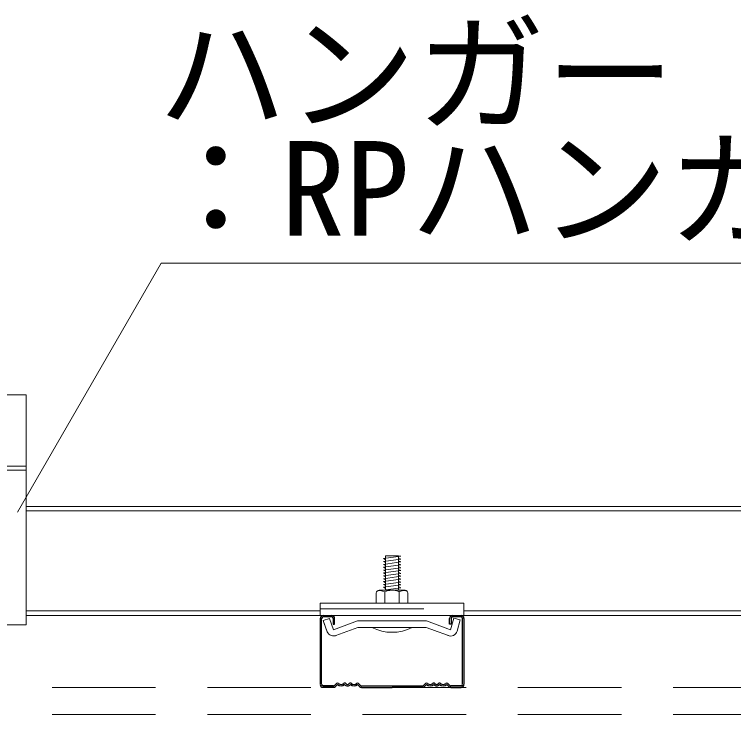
# Model space of a CAD drawing. Units: millimetres on the paper, enlarged 40 times, with parts at other scales. Extents: x -7800 to 7800, y -5578 to 5485.
# Drawn here: x 4501.3 to 4834.8, y 3426.6 to 3751.6 of the extents above; entities that cross this region are included whole.
import ezdxf
from ezdxf.enums import TextEntityAlignment as Align

# ---------------------------------------------------------------- set-up
doc = ezdxf.new("R2010")
doc.units = ezdxf.units.MM
doc.header["$LTSCALE"] = 40
doc.linetypes.add('DASHED1', pattern=[1.8, 1.2, -0.6])
for name, color, linetype, lineweight in [('4-1_吊り材', 7, 'Continuous', 18), ('4-2_野縁受け', 3, 'Continuous', 18), ('4-3_野縁', 2, 'Continuous', 25), ('4-6_文字', 7, 'Continuous', 18), ('4-A_クリップ', 7, 'Continuous', 18), ('4-B_ビス', 3, 'Continuous', 18), ('4-C_パネル', 7, 'DASHED1', 18)]:
    doc.layers.add(name, color=color, linetype=linetype, lineweight=lineweight)
doc.styles.add('ＭＳ ゴシック', font='')
doc.styles.get('ＭＳ ゴシック').set_extended_font_data('MS Gothic')

msp = doc.modelspace()

# ---------------------------------------------------------------- linework, layer by layer
at = {"layer": '4-1_吊り材'}
for p, q in [((4466.77, 3575.02), (4506.77, 3575.02)), ((4506.77, 3575.02), (4506.77, 3468.35)), ((4466.77, 3541.95), (4506.77, 3541.95)), ((4466.77, 3540.11), (4506.77, 3540.11))]:
    msp.add_line(p, q, dxfattribs=at)
msp.add_lwpolyline([(4506.77, 3468.35), (4466.77, 3468.35), (4466.77, 3575.02)], dxfattribs=at)
at = {"layer": '4-2_野縁受け'}
for p, q in [((4506.77, 3523.28), (5666.77, 3523.28)), ((5666.77, 3521.15), (4506.77, 3521.15)), ((4643.1, 3474.75), (4506.77, 3474.75)), ((4506.77, 3472.62), (4643.1, 3472.62)), ((5044.44, 3474.75), (4709.77, 3474.75)), ((4709.77, 3472.62), (5044.44, 3472.62))]:
    msp.add_line(p, q, dxfattribs=at)
at = {"layer": '4-3_野縁'}
for p, q in [((4644.44, 3472.62), (4648.44, 3472.62)), ((4704.44, 3472.62), (4708.44, 3472.62)), ((4643.1, 3471.28), (4643.1, 3440.68)), ((4643.77, 3440.68), (4643.77, 3471.28)), ((4648.44, 3471.95), (4644.44, 3471.95)), ((4649.1, 3471.28), (4649.1, 3468.62)), ((4649.77, 3468.62), (4649.77, 3471.28)), ((4703.1, 3468.62), (4703.1, 3471.28)), ((4703.77, 3471.28), (4703.77, 3468.62)), ((4708.44, 3471.95), (4704.44, 3471.95)), ((4709.1, 3440.68), (4709.1, 3471.28)), ((4709.77, 3471.28), (4709.77, 3440.68)), ((4649.1, 3468.62), (4649.77, 3468.62)), ((4703.77, 3468.62), (4703.1, 3468.62)), ((4649.23, 3439.95), (4644.44, 3439.95)), ((4644.44, 3439.95), (4649.23, 3439.95)), ((4649.23, 3439.28), (4644.44, 3439.28)), ((4649.23, 3439.28), (4644.44, 3439.28)), ((4650.64, 3441.09), (4649.7, 3440.15)), ((4649.7, 3440.15), (4650.64, 3441.09)), ((4651.11, 3440.62), (4650.17, 3439.67)), ((4651.11, 3440.62), (4650.17, 3439.67)), ((4660.44, 3440.62), (4661.39, 3439.67)), ((4660.92, 3441.09), (4661.86, 3440.15)), ((4662.31, 3439.28), (4676.43, 3439.28)), ((4662.33, 3439.95), (4690.56, 3439.95)), ((4690.54, 3439.28), (4676.43, 3439.28)), ((4691.97, 3441.09), (4691.03, 3440.15)), ((4692.45, 3440.62), (4691.5, 3439.67)), ((4701.78, 3440.62), (4702.72, 3439.67)), ((4701.78, 3440.62), (4702.72, 3439.67)), ((4702.25, 3441.09), (4703.19, 3440.15)), ((4703.19, 3440.15), (4702.25, 3441.09)), ((4703.66, 3439.95), (4708.45, 3439.95)), ((4708.44, 3439.95), (4703.66, 3439.95)), ((4703.66, 3439.28), (4708.45, 3439.28)), ((4703.66, 3439.28), (4708.45, 3439.28))]:
    msp.add_line(p, q, dxfattribs=at)
for centre, radius, start, end in [((4644.44, 3471.28), 1.33, 90.003, 180.003), ((4648.44, 3471.28), 1.33, 0.003, 90.003), ((4704.44, 3471.28), 1.33, 89.997, 179.997), ((4708.44, 3471.28), 1.33, 359.997, 89.997), ((4644.44, 3471.28), 0.667, 90, 180), ((4648.44, 3471.28), 0.667, 0.007, 90), ((4704.44, 3471.28), 0.667, 90, 180), ((4708.44, 3471.28), 0.667, 0, 90), ((4644.43, 3440.62), 1.33, 177.476, 270), ((4644.43, 3440.62), 1.33, 177.476, 270), ((4644.44, 3440.62), 0.667, 180, 270), ((4649.23, 3440.62), 0.667, 270, 315), ((4649.23, 3440.62), 0.667, 270, 315), ((4649.23, 3440.62), 1.33, 270, 315), ((4649.23, 3440.62), 1.33, 270, 315), ((4651.11, 3440.62), 0.667, 46.3972, 135), ((4652.78, 3442.37), 2.42, 226.3972, 313.6028), ((4652.78, 3442.37), 1.75, 226.3972, 313.6028), ((4654.44, 3440.62), 0.667, 36.8699, 133.6028), ((4655.78, 3441.62), 1.67, 216.8699, 323.1301), ((4655.78, 3441.62), 1, 216.8699, 323.1301), ((4657.11, 3440.62), 0.667, 46.3972, 143.1301), ((4657.11, 3440.62), 0.667, 36.8699, 143.1301), ((4658.78, 3442.37), 2.42, 226.3972, 313.6028), ((4658.78, 3442.37), 1.75, 226.3972, 313.6028), ((4660.44, 3440.62), 0.667, 45, 133.6028), ((4662.33, 3440.62), 1.33, 225, 270), ((4662.33, 3440.62), 0.667, 225, 270), ((4690.56, 3440.62), 0.667, 270, 315), ((4690.56, 3440.62), 1.33, 270, 315), ((4692.45, 3440.62), 0.667, 46.3972, 135), ((4694.11, 3442.37), 2.42, 226.3972, 313.6028), ((4694.11, 3442.37), 1.75, 226.3972, 313.6028), ((4695.78, 3440.62), 0.667, 36.8699, 143.1301), ((4695.78, 3440.62), 0.667, 36.8699, 133.6028), ((4697.11, 3441.62), 1.67, 216.8699, 323.1301), ((4697.11, 3441.62), 1, 216.8699, 323.1301), ((4698.45, 3440.62), 0.667, 46.3972, 143.1301), ((4700.11, 3442.37), 2.42, 226.3972, 313.6028), ((4700.11, 3442.37), 1.75, 226.3972, 313.6028), ((4701.78, 3440.62), 0.667, 45, 133.6028), ((4703.66, 3440.62), 1.33, 225, 270), ((4703.66, 3440.62), 1.33, 225, 270), ((4703.66, 3440.62), 0.667, 225, 270), ((4703.66, 3440.62), 0.667, 225, 270), ((4708.44, 3440.62), 1.33, 270, 2.524), ((4708.44, 3440.62), 1.33, 270, 2.524), ((4708.44, 3440.62), 0.667, 270, 0)]:
    msp.add_arc(centre, radius, start, end, dxfattribs=at)
at = {"layer": '4-6_文字'}
for p, q in [((4502.7, 3520.62), (4569.36, 3636.09)), ((4569.36, 3636.09), (5129.36, 3636.09))]:
    msp.add_line(p, q, dxfattribs=at)
at = {"layer": '4-A_クリップ'}
for p, q in [((4643.1, 3478.35), (4643.1, 3472.62)), ((4643.1, 3478.35), (4709.77, 3478.35)), ((4709.77, 3472.62), (4709.77, 3478.35)), ((4643.1, 3472.62), (4709.77, 3472.62)), ((4647.06, 3472.64), (4645.06, 3472.64)), ((4647.38, 3471.3), (4644.5, 3470.25)), ((4647.38, 3471.3), (4644.5, 3470.25)), ((4646.36, 3465.12), (4644.5, 3470.25)), ((4646.09, 3465.87), (4644.5, 3470.25)), ((4649.29, 3466.04), (4647.38, 3471.3)), ((4649.29, 3466.04), (4647.38, 3471.3)), ((4660.45, 3470.1), (4649.29, 3466.04)), ((4660.45, 3470.1), (4676.44, 3470.1)), ((4692.43, 3470.1), (4676.44, 3470.1)), ((4692.43, 3470.1), (4676.44, 3470.1)), ((4692.43, 3470.1), (4676.44, 3470.1)), ((4692.43, 3470.1), (4702.29, 3466.5)), ((4703.58, 3466.04), (4705.03, 3471.44)), ((4705.03, 3471.44), (4707.99, 3470.65)), ((4706.58, 3465.38), (4707.99, 3470.65)), ((4650.32, 3463.3), (4660.58, 3467.03)), ((4661.48, 3467.03), (4660.58, 3467.03)), ((4676.44, 3467.03), (4661.48, 3467.03)), ((4676.44, 3467.03), (4691.39, 3467.03)), ((4676.44, 3467.03), (4689.41, 3467.03)), ((4676.44, 3467.03), (4688.63, 3467.03)), ((4689.09, 3467.03), (4691.39, 3467.03)), ((4689.74, 3467.03), (4692.29, 3467.03)), ((4696.62, 3465.46), (4692.29, 3467.03)), ((4702.55, 3463.3), (4695.63, 3465.82)), ((4701.9, 3466.65), (4703.58, 3466.04))]:
    msp.add_line(p, q, dxfattribs=at)
at = {"layer": '4-A_クリップ', "linetype": 'DASHED1'}
msp.add_line((4643.1, 3475.68), (4709.77, 3475.68), dxfattribs=at)
at = {"layer": '4-A_クリップ', "color": 4, "lineweight": 9}
msp.add_line((4690.52, 3467.03), (4688.28, 3467.03), dxfattribs=at)
at = {"layer": '4-A_クリップ'}
for centre, start, end in [((4649.25, 3466.17), 200, 300), ((4703.61, 3466.17), 245, 345)]:
    msp.add_arc(centre, 3.07, start, end, dxfattribs=at)
at = {"layer": '4-B_ビス'}
for p, q in [((4673.44, 3500.36), (4679.44, 3500.36)), ((4673.44, 3484.35), (4673.44, 3500.36)), ((4680.44, 3500.15), (4679.44, 3500.36)), ((4679.44, 3484.35), (4679.44, 3500.33)), ((4680.44, 3498.82), (4679.44, 3499.35)), ((4680.44, 3498.82), (4672.44, 3497.7)), ((4672.44, 3497.7), (4673.44, 3497.17)), ((4680.44, 3497.49), (4672.44, 3496.36)), ((4672.44, 3496.36), (4673.44, 3495.84)), ((4680.44, 3496.15), (4672.44, 3495.03)), ((4680.44, 3497.49), (4679.44, 3498.01)), ((4680.44, 3496.15), (4679.44, 3496.68)), ((4672.44, 3495.03), (4673.44, 3494.5)), ((4680.44, 3494.82), (4672.44, 3493.7)), ((4672.44, 3493.7), (4673.44, 3493.17)), ((4680.44, 3493.49), (4672.44, 3492.36)), ((4680.44, 3494.82), (4679.44, 3495.35)), ((4680.44, 3493.49), (4679.44, 3494.01)), ((4680.44, 3492.15), (4679.44, 3492.68)), ((4672.44, 3492.36), (4673.44, 3491.84)), ((4680.44, 3492.15), (4672.44, 3491.03)), ((4672.44, 3491.03), (4673.44, 3490.5)), ((4680.44, 3490.82), (4672.44, 3489.7)), ((4672.44, 3489.7), (4673.44, 3489.17)), ((4680.44, 3489.49), (4672.44, 3488.36)), ((4680.44, 3490.82), (4679.44, 3491.35)), ((4680.44, 3489.49), (4679.44, 3490.01)), ((4672.44, 3488.36), (4673.44, 3487.84)), ((4680.44, 3488.15), (4672.44, 3487.03)), ((4672.44, 3487.03), (4673.44, 3486.5)), ((4680.44, 3486.82), (4672.44, 3485.7)), ((4680.44, 3488.15), (4679.44, 3488.68)), ((4680.44, 3486.82), (4679.44, 3487.35)), ((4680.44, 3485.49), (4679.44, 3486.01)), ((4680.44, 3485.49), (4679.44, 3486.01)), ((4669.1, 3483.02), (4669.1, 3478.35)), ((4669.99, 3484.13), (4669.37, 3483.82)), ((4669.99, 3484.13), (4669.37, 3483.82)), ((4670.44, 3484.35), (4682.44, 3484.35)), ((4670.91, 3484.23), (4673.1, 3483.68)), ((4670.91, 3484.23), (4673.1, 3483.68)), ((4672.44, 3485.7), (4673.44, 3485.17)), ((4672.44, 3485.7), (4673.44, 3485.17)), ((4680.44, 3485.49), (4672.44, 3484.36)), ((4680.44, 3485.49), (4672.44, 3484.36)), ((4673.1, 3483.68), (4673.1, 3483.66)), ((4673.1, 3483.66), (4673.1, 3478.35)), ((4679.4, 3483.83), (4679.77, 3483.69)), ((4679.4, 3483.83), (4679.77, 3483.69)), ((4680.06, 3484.35), (4679.44, 3484.68)), ((4680.06, 3484.35), (4679.44, 3484.68)), ((4681.96, 3484.23), (4679.77, 3483.69)), ((4681.96, 3484.23), (4679.77, 3483.69)), ((4679.77, 3483.69), (4679.77, 3478.35)), ((4682.87, 3484.13), (4683.49, 3483.83)), ((4682.87, 3484.13), (4683.49, 3483.83)), ((4683.77, 3483.02), (4683.77, 3478.35)), ((4669.1, 3478.35), (4683.77, 3478.35)), ((4685.77, 3467.03), (4667.1, 3467.03))]:
    msp.add_line(p, q, dxfattribs=at)
msp.add_lwpolyline([(4680.44, 3500.15), (4672.44, 3499.03), (4673.44, 3498.5)], dxfattribs=at)
for centre, radius, start, end in [((4670.44, 3483.02), 1.33, 90, 180), ((4670.59, 3482.94), 1.33, 75.942, 116.6021), ((4670.59, 3482.94), 1.33, 75.942, 116.6021), ((4676.44, 3475.68), 8.67, 70.0182, 112.6198), ((4676.44, 3475.68), 8.67, 70.0182, 112.6198), ((4682.28, 3482.94), 1.33, 63.7347, 103.8602), ((4682.28, 3482.94), 1.33, 63.7347, 103.8602), ((4682.44, 3483.02), 1.33, 0, 90), ((4676.44, 3485.7), 20.87, 243.4349, 296.565)]:
    msp.add_arc(centre, radius, start, end, dxfattribs=at)
at = {"layer": '4-C_パネル'}
for p, q in [((4086.77, 3439.28), (7331.08, 3439.28)), ((4086.77, 3426.62), (7331.08, 3426.62))]:
    msp.add_line(p, q, dxfattribs=at)

# ---------------------------------------------------------------- texts
at = {"layer": '4-6_文字', "style": 'ＭＳ ゴシック'}
for s, p in [('ハンガー', (4567.59, 3688.98)), ('：RPハンガー（C38用）', (4564.7, 3635.64))]:
    msp.add_text(s, height=43.99, dxfattribs=at).set_placement(p, align=Align.BOTTOM_LEFT)

doc.saveas('drawing.dxf')
